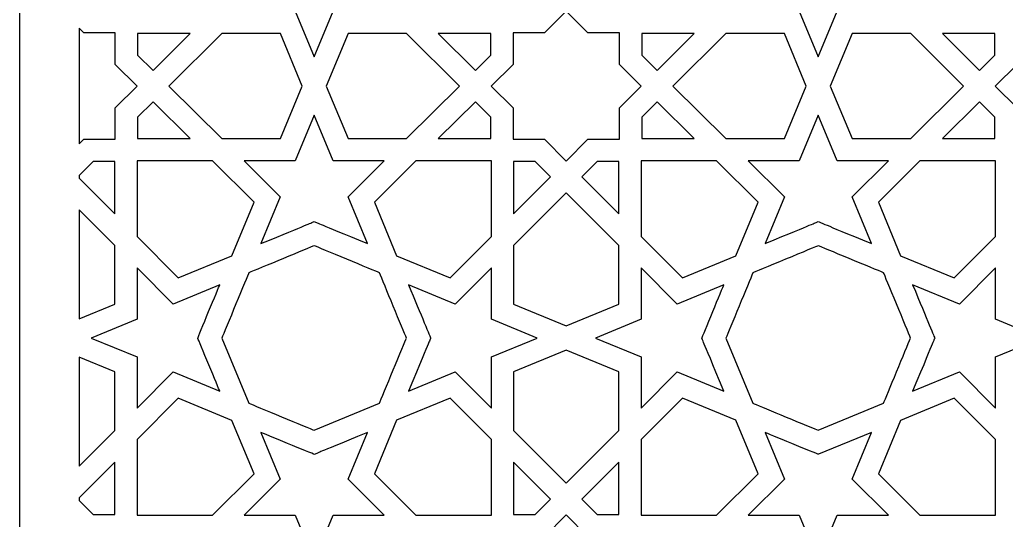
# Model space of a CAD drawing. Header units: millimetres. Extents: x -71 to 71, y -100 to 100.
# Drawn here: x -71.44 to -32.43, y 60.65 to 80.45 of the extents above; entities that cross this region are included whole.
import ezdxf

# ---------------------------------------------------------------- set-up
doc = ezdxf.new("R2010")
doc.units = ezdxf.units.MM
doc.header["$MEASUREMENT"] = 0
doc.layers.add('layer 1', color=7, linetype='Continuous')

msp = doc.modelspace()

# ---------------------------------------------------------------- linework, layer by layer
at = {"layer": 'layer 1', "color": 250}
for points, knots in [([(71.4703, 100.1536), (71.4703, 100.1536), (-71.4375, 100.1536), (-71.4375, 100.1536), (-71.4375, 100.1536), (-71.4375, 100.1536), (-71.4375, -99.8361), (-71.4375, -99.8361), (-71.4375, -99.8361), (-71.4375, -99.8361), (-47.8871, -99.8361), (-47.8871, -99.8361), (-47.8871, -99.8361), (-47.8871, -99.8361), (-47.8871, 29.4887), (-47.8871, 29.4887), (-47.8871, 29.4887), (-47.8871, 38.6786), (-43.8667, 47.1615), (-36.8563, 52.7622), (-36.8563, 52.7622), (-23.6283, 63.3317), (-10.5375, 62.4029), (0.0166, 75.0503), (0.0166, 75.0503), (10.5703, 62.4029), (23.6608, 63.3317), (36.8893, 52.7622), (36.8893, 52.7622), (43.8993, 47.1615), (47.9199, 38.6789), (47.9199, 29.4887), (47.9199, 29.4887), (47.9199, 29.4887), (47.9199, -99.8361), (47.9199, -99.8361), (47.9199, -99.8361), (47.9199, -99.8361), (71.4703, -99.8361), (71.4703, -99.8361), (71.4703, -99.8361), (71.4703, -99.8361), (71.4703, 100.1536), (71.4703, 100.1536)], [0, 0, 0, 0, 0.0833333, 0.0833333, 0.0833333, 0.0833333, 0.1666667, 0.1666667, 0.1666667, 0.1666667, 0.25, 0.25, 0.25, 0.25, 0.3333333, 0.3333333, 0.3333333, 0.3333333, 0.4166667, 0.4166667, 0.4166667, 0.4166667, 0.5, 0.5, 0.5, 0.5, 0.5833333, 0.5833333, 0.5833333, 0.5833333, 0.6666667, 0.6666667, 0.6666667, 0.6666667, 0.75, 0.75, 0.75, 0.75, 0.8333333, 0.8333333, 0.8333333, 0.8333333, 1, 1, 1, 1]), ([(-59.7856, 83.1857), (-59.4149, 83.3406), (-60.0083, 83.0933), (-57.6898, 84.0543), (-57.6898, 84.0543), (-57.6898, 84.0543), (-58.4561, 82.2071), (-58.4561, 82.2071), (-58.4561, 82.2071), (-58.4561, 82.2071), (-57.0247, 80.7826), (-57.0247, 80.7826), (-57.0247, 80.7826), (-57.0247, 80.7826), (-59.0456, 80.7826), (-59.0456, 80.7826), (-59.0456, 80.7826), (-59.0456, 80.7826), (-59.795, 78.9739), (-59.795, 78.9739), (-59.795, 78.9739), (-59.795, 78.9739), (-60.5434, 80.7826), (-60.5434, 80.7826), (-60.5434, 80.7826), (-60.5434, 80.7826), (-62.5654, 80.7826), (-62.5654, 80.7826), (-62.5654, 80.7826), (-62.5654, 80.7826), (-61.1341, 82.2071), (-61.1341, 82.2071), (-61.1341, 82.2071), (-61.1341, 82.2071), (-61.9004, 84.0546), (-61.9004, 84.0546), (-61.9004, 84.0546), (-61.8295, 84.0253), (-59.8599, 83.2041), (-59.7856, 83.1857)], [0, 0, 0, 0, 0.0909091, 0.0909091, 0.0909091, 0.0909091, 0.1818182, 0.1818182, 0.1818182, 0.1818182, 0.2727273, 0.2727273, 0.2727273, 0.2727273, 0.3636364, 0.3636364, 0.3636364, 0.3636364, 0.4545455, 0.4545455, 0.4545455, 0.4545455, 0.5454545, 0.5454545, 0.5454545, 0.5454545, 0.6363636, 0.6363636, 0.6363636, 0.6363636, 0.7272727, 0.7272727, 0.7272727, 0.7272727, 0.8181818, 0.8181818, 0.8181818, 0.8181818, 1, 1, 1, 1]), ([(-39.8501, 83.1878), (-39.7491, 83.2305), (-37.8653, 84.0105), (-37.7592, 84.0546), (-37.7592, 84.0546), (-37.7592, 84.0546), (-38.5253, 82.2071), (-38.5253, 82.2071), (-38.5253, 82.2071), (-38.5253, 82.2071), (-37.0942, 80.7826), (-37.0942, 80.7826), (-37.0942, 80.7826), (-37.0942, 80.7826), (-39.1162, 80.7826), (-39.1162, 80.7826), (-39.1162, 80.7826), (-39.1162, 80.7826), (-39.8643, 78.9739), (-39.8643, 78.9739), (-39.8643, 78.9739), (-39.8643, 78.9739), (-40.6138, 80.7826), (-40.6138, 80.7826), (-40.6138, 80.7826), (-40.6138, 80.7826), (-42.6347, 80.7826), (-42.6347, 80.7826), (-42.6347, 80.7826), (-42.6347, 80.7826), (-41.2035, 82.2071), (-41.2035, 82.2071), (-41.2035, 82.2071), (-41.2035, 82.2071), (-41.9695, 84.0543), (-41.9695, 84.0543), (-41.9695, 84.0543), (-41.8899, 84.0214), (-39.935, 83.203), (-39.8501, 83.1878)], [0, 0, 0, 0, 0.0909091, 0.0909091, 0.0909091, 0.0909091, 0.1818182, 0.1818182, 0.1818182, 0.1818182, 0.2727273, 0.2727273, 0.2727273, 0.2727273, 0.3636364, 0.3636364, 0.3636364, 0.3636364, 0.4545455, 0.4545455, 0.4545455, 0.4545455, 0.5454545, 0.5454545, 0.5454545, 0.5454545, 0.6363636, 0.6363636, 0.6363636, 0.6363636, 0.7272727, 0.7272727, 0.7272727, 0.7272727, 0.8181818, 0.8181818, 0.8181818, 0.8181818, 1, 1, 1, 1]), ([(-49.8297, 80.7914), (-49.8297, 80.7914), (-48.9711, 79.9232), (-48.9711, 79.9232), (-48.9711, 79.9232), (-48.9711, 79.9232), (-47.7284, 79.9232), (-47.7284, 79.9232), (-47.7284, 79.9232), (-47.7284, 79.9232), (-47.7284, 78.6807), (-47.7284, 78.6807), (-47.7284, 78.6807), (-47.7284, 78.6807), (-46.8605, 77.8221), (-46.8605, 77.8221), (-46.8605, 77.8221), (-46.8605, 77.8221), (-47.7284, 76.9634), (-47.7284, 76.9634), (-47.7284, 76.9634), (-47.7284, 76.9634), (-47.7284, 75.7206), (-47.7284, 75.7206), (-47.7284, 75.7206), (-47.7284, 75.7206), (-48.9711, 75.7206), (-48.9711, 75.7206), (-48.9711, 75.7206), (-48.9711, 75.7206), (-49.8297, 74.8528), (-49.8297, 74.8528), (-49.8297, 74.8528), (-49.8297, 74.8528), (-50.6885, 75.7206), (-50.6885, 75.7206), (-50.6885, 75.7206), (-50.6885, 75.7206), (-51.931, 75.7206), (-51.931, 75.7206), (-51.931, 75.7206), (-51.931, 75.7206), (-51.931, 76.9634), (-51.931, 76.9634), (-51.931, 76.9634), (-51.931, 76.9634), (-52.7991, 77.8221), (-52.7991, 77.8221), (-52.7991, 77.8221), (-52.7991, 77.8221), (-51.931, 78.6807), (-51.931, 78.6807), (-51.931, 78.6807), (-51.931, 78.6807), (-51.931, 79.9232), (-51.931, 79.9232), (-51.931, 79.9232), (-51.931, 79.9232), (-50.6885, 79.9232), (-50.6885, 79.9232), (-50.6885, 79.9232), (-50.6885, 79.9232), (-49.8297, 80.7914), (-49.8297, 80.7914)], [0, 0, 0, 0, 0.0588235, 0.0588235, 0.0588235, 0.0588235, 0.1176471, 0.1176471, 0.1176471, 0.1176471, 0.1764706, 0.1764706, 0.1764706, 0.1764706, 0.2352941, 0.2352941, 0.2352941, 0.2352941, 0.2941176, 0.2941176, 0.2941176, 0.2941176, 0.3529412, 0.3529412, 0.3529412, 0.3529412, 0.4117647, 0.4117647, 0.4117647, 0.4117647, 0.4705882, 0.4705882, 0.4705882, 0.4705882, 0.5294118, 0.5294118, 0.5294118, 0.5294118, 0.5882353, 0.5882353, 0.5882353, 0.5882353, 0.6470588, 0.6470588, 0.6470588, 0.6470588, 0.7058824, 0.7058824, 0.7058824, 0.7058824, 0.7647059, 0.7647059, 0.7647059, 0.7647059, 0.8235294, 0.8235294, 0.8235294, 0.8235294, 0.8823529, 0.8823529, 0.8823529, 0.8823529, 1, 1, 1, 1]), ([(-29.8993, 74.8535), (-29.9159, 74.8693), (-30.7428, 75.7044), (-30.759, 75.7206), (-30.759, 75.7206), (-30.759, 75.7206), (-32.0015, 75.7206), (-32.0015, 75.7206), (-32.0015, 75.7206), (-32.0015, 75.7206), (-32.0015, 76.9634), (-32.0015, 76.9634), (-32.0015, 76.9634), (-32.0015, 76.9634), (-32.8694, 77.8221), (-32.8694, 77.8221), (-32.8694, 77.8221), (-32.8694, 77.8221), (-32.0015, 78.6807), (-32.0015, 78.6807), (-32.0015, 78.6807), (-32.0015, 78.6807), (-32.0015, 79.9232), (-32.0015, 79.9232), (-32.0015, 79.9232), (-32.0015, 79.9232), (-30.759, 79.9232), (-30.759, 79.9232), (-30.759, 79.9232), (-30.759, 79.9232), (-29.8997, 80.7907), (-29.8997, 80.7907), (-29.8997, 80.7907), (-29.8997, 80.7907), (-29.0414, 79.9232), (-29.0414, 79.9232), (-29.0414, 79.9232), (-29.0414, 79.9232), (-27.7978, 79.9232), (-27.7978, 79.9232), (-27.7978, 79.9232), (-27.7978, 79.9232), (-27.7978, 78.6807), (-27.7978, 78.6807), (-27.7978, 78.6807), (-27.7978, 78.6807), (-26.9296, 77.8221), (-26.9296, 77.8221), (-26.9296, 77.8221), (-26.9296, 77.8221), (-27.7978, 76.9634), (-27.7978, 76.9634), (-27.7978, 76.9634), (-27.7978, 76.9634), (-27.7978, 75.7206), (-27.7978, 75.7206), (-27.7978, 75.7206), (-27.7978, 75.7206), (-29.0414, 75.7206), (-29.0414, 75.7206), (-29.0414, 75.7206), (-29.0414, 75.7206), (-29.8993, 74.8535), (-29.8993, 74.8535)], [0, 0, 0, 0, 0.0588235, 0.0588235, 0.0588235, 0.0588235, 0.1176471, 0.1176471, 0.1176471, 0.1176471, 0.1764706, 0.1764706, 0.1764706, 0.1764706, 0.2352941, 0.2352941, 0.2352941, 0.2352941, 0.2941176, 0.2941176, 0.2941176, 0.2941176, 0.3529412, 0.3529412, 0.3529412, 0.3529412, 0.4117647, 0.4117647, 0.4117647, 0.4117647, 0.4705882, 0.4705882, 0.4705882, 0.4705882, 0.5294118, 0.5294118, 0.5294118, 0.5294118, 0.5882353, 0.5882353, 0.5882353, 0.5882353, 0.6470588, 0.6470588, 0.6470588, 0.6470588, 0.7058824, 0.7058824, 0.7058824, 0.7058824, 0.7647059, 0.7647059, 0.7647059, 0.7647059, 0.8235294, 0.8235294, 0.8235294, 0.8235294, 0.8823529, 0.8823529, 0.8823529, 0.8823529, 1, 1, 1, 1]), ([(-66.7899, 77.8221), (-66.7899, 77.8221), (-67.6581, 76.9634), (-67.6581, 76.9634), (-67.6581, 76.9634), (-67.6581, 76.9634), (-67.6581, 75.7206), (-67.6581, 75.7206), (-67.6581, 75.7206), (-67.6581, 75.7206), (-68.9005, 75.7206), (-68.9005, 75.7206), (-68.9005, 75.7206), (-68.9005, 75.7206), (-69.0857, 75.5333), (-69.0857, 75.5333), (-69.0857, 75.5333), (-69.0857, 75.5333), (-69.0857, 80.1106), (-69.0857, 80.1106), (-69.0857, 80.1106), (-69.0857, 80.1106), (-68.9005, 79.9232), (-68.9005, 79.9232), (-68.9005, 79.9232), (-68.9005, 79.9232), (-67.6581, 79.9232), (-67.6581, 79.9232), (-67.6581, 79.9232), (-67.6581, 79.9232), (-67.6581, 78.6807), (-67.6581, 78.6807), (-67.6581, 78.6807), (-67.6581, 78.6807), (-66.7899, 77.8221), (-66.7899, 77.8221)], [0, 0, 0, 0, 0.1, 0.1, 0.1, 0.1, 0.2, 0.2, 0.2, 0.2, 0.3, 0.3, 0.3, 0.3, 0.4, 0.4, 0.4, 0.4, 0.5, 0.5, 0.5, 0.5, 0.6, 0.6, 0.6, 0.6, 0.7, 0.7, 0.7, 0.7, 0.8, 0.8, 0.8, 0.8, 1, 1, 1, 1]), ([(-64.7007, 79.9017), (-64.7007, 79.9017), (-66.1659, 78.4426), (-66.1659, 78.4426), (-66.1659, 78.4426), (-66.1659, 78.4426), (-66.777, 79.0487), (-66.777, 79.0487), (-66.777, 79.0487), (-66.777, 79.0487), (-66.777, 79.9017), (-66.777, 79.9017), (-66.777, 79.9017), (-66.777, 79.9017), (-64.7007, 79.9017), (-64.7007, 79.9017)], [0, 0, 0, 0, 0.2, 0.2, 0.2, 0.2, 0.4, 0.4, 0.4, 0.4, 0.6, 0.6, 0.6, 0.6, 1, 1, 1, 1]), ([(-61.1334, 79.9017), (-61.1334, 79.9017), (-60.2719, 77.8221), (-60.2719, 77.8221), (-60.2719, 77.8221), (-60.2719, 77.8221), (-61.1334, 75.7425), (-61.1334, 75.7425), (-61.1334, 75.7425), (-61.1334, 75.7425), (-63.4509, 75.7425), (-63.4509, 75.7425), (-63.4509, 75.7425), (-63.4509, 75.7425), (-65.5409, 77.8221), (-65.5409, 77.8221), (-65.5409, 77.8221), (-65.5409, 77.8221), (-63.4509, 79.9017), (-63.4509, 79.9017), (-63.4509, 79.9017), (-63.4509, 79.9017), (-61.1334, 79.9017), (-61.1334, 79.9017)], [0, 0, 0, 0, 0.1428571, 0.1428571, 0.1428571, 0.1428571, 0.2857143, 0.2857143, 0.2857143, 0.2857143, 0.4285714, 0.4285714, 0.4285714, 0.4285714, 0.5714286, 0.5714286, 0.5714286, 0.5714286, 0.7142857, 0.7142857, 0.7142857, 0.7142857, 1, 1, 1, 1]), ([(-56.1394, 75.7425), (-56.1394, 75.7425), (-58.4568, 75.7425), (-58.4568, 75.7425), (-58.4568, 75.7425), (-58.4568, 75.7425), (-59.3171, 77.8221), (-59.3171, 77.8221), (-59.3171, 77.8221), (-59.3171, 77.8221), (-58.4568, 79.9017), (-58.4568, 79.9017), (-58.4568, 79.9017), (-58.4568, 79.9017), (-56.1394, 79.9017), (-56.1394, 79.9017), (-56.1394, 79.9017), (-56.1394, 79.9017), (-54.0494, 77.8221), (-54.0494, 77.8221), (-54.0494, 77.8221), (-54.0494, 77.8221), (-56.1394, 75.7425), (-56.1394, 75.7425)], [0, 0, 0, 0, 0.1428571, 0.1428571, 0.1428571, 0.1428571, 0.2857143, 0.2857143, 0.2857143, 0.2857143, 0.4285714, 0.4285714, 0.4285714, 0.4285714, 0.5714286, 0.5714286, 0.5714286, 0.5714286, 0.7142857, 0.7142857, 0.7142857, 0.7142857, 1, 1, 1, 1]), ([(-52.8132, 79.9017), (-52.8132, 79.9017), (-52.8132, 79.0483), (-52.8132, 79.0483), (-52.8132, 79.0483), (-52.8132, 79.0483), (-53.4232, 78.4426), (-53.4232, 78.4426), (-53.4232, 78.4426), (-53.4232, 78.4426), (-54.8893, 79.9017), (-54.8893, 79.9017), (-54.8893, 79.9017), (-54.8893, 79.9017), (-52.8132, 79.9017), (-52.8132, 79.9017)], [0, 0, 0, 0, 0.2, 0.2, 0.2, 0.2, 0.4, 0.4, 0.4, 0.4, 0.6, 0.6, 0.6, 0.6, 1, 1, 1, 1]), ([(-46.8464, 79.9017), (-46.8464, 79.9017), (-44.7703, 79.9017), (-44.7703, 79.9017), (-44.7703, 79.9017), (-44.7703, 79.9017), (-46.2364, 78.4426), (-46.2364, 78.4426), (-46.2364, 78.4426), (-46.2364, 78.4426), (-46.8464, 79.0483), (-46.8464, 79.0483), (-46.8464, 79.0483), (-46.8464, 79.0483), (-46.8464, 79.9017), (-46.8464, 79.9017)], [0, 0, 0, 0, 0.2, 0.2, 0.2, 0.2, 0.4, 0.4, 0.4, 0.4, 0.6, 0.6, 0.6, 0.6, 1, 1, 1, 1]), ([(-41.2025, 79.9017), (-41.2025, 79.9017), (-40.3422, 77.8221), (-40.3422, 77.8221), (-40.3422, 77.8221), (-40.3422, 77.8221), (-41.2025, 75.7425), (-41.2025, 75.7425), (-41.2025, 75.7425), (-41.2025, 75.7425), (-43.5201, 75.7425), (-43.5201, 75.7425), (-43.5201, 75.7425), (-43.5201, 75.7425), (-45.61, 77.8221), (-45.61, 77.8221), (-45.61, 77.8221), (-45.61, 77.8221), (-43.5201, 79.9017), (-43.5201, 79.9017), (-43.5201, 79.9017), (-43.5201, 79.9017), (-41.2025, 79.9017), (-41.2025, 79.9017)], [0, 0, 0, 0, 0.1428571, 0.1428571, 0.1428571, 0.1428571, 0.2857143, 0.2857143, 0.2857143, 0.2857143, 0.4285714, 0.4285714, 0.4285714, 0.4285714, 0.5714286, 0.5714286, 0.5714286, 0.5714286, 0.7142857, 0.7142857, 0.7142857, 0.7142857, 1, 1, 1, 1]), ([(-38.5261, 75.7425), (-38.5261, 75.7425), (-39.3876, 77.8221), (-39.3876, 77.8221), (-39.3876, 77.8221), (-39.3876, 77.8221), (-38.5261, 79.9017), (-38.5261, 79.9017), (-38.5261, 79.9017), (-38.5261, 79.9017), (-36.2087, 79.9017), (-36.2087, 79.9017), (-36.2087, 79.9017), (-36.2087, 79.9017), (-34.1189, 77.8221), (-34.1189, 77.8221), (-34.1189, 77.8221), (-34.1189, 77.8221), (-36.2087, 75.7425), (-36.2087, 75.7425), (-36.2087, 75.7425), (-36.2087, 75.7425), (-38.5261, 75.7425), (-38.5261, 75.7425)], [0, 0, 0, 0, 0.1428571, 0.1428571, 0.1428571, 0.1428571, 0.2857143, 0.2857143, 0.2857143, 0.2857143, 0.4285714, 0.4285714, 0.4285714, 0.4285714, 0.5714286, 0.5714286, 0.5714286, 0.5714286, 0.7142857, 0.7142857, 0.7142857, 0.7142857, 1, 1, 1, 1]), ([(-32.8824, 79.9017), (-32.8824, 79.9017), (-32.8824, 79.0487), (-32.8824, 79.0487), (-32.8824, 79.0487), (-32.8824, 79.0487), (-33.4934, 78.4426), (-33.4934, 78.4426), (-33.4934, 78.4426), (-33.4934, 78.4426), (-34.9585, 79.9017), (-34.9585, 79.9017), (-34.9585, 79.9017), (-34.9585, 79.9017), (-32.8824, 79.9017), (-32.8824, 79.9017)], [0, 0, 0, 0, 0.2, 0.2, 0.2, 0.2, 0.4, 0.4, 0.4, 0.4, 0.6, 0.6, 0.6, 0.6, 1, 1, 1, 1]), ([(-66.777, 75.7425), (-66.777, 75.7425), (-66.777, 76.5955), (-66.777, 76.5955), (-66.777, 76.5955), (-66.777, 76.5955), (-66.1659, 77.2015), (-66.1659, 77.2015), (-66.1659, 77.2015), (-66.1659, 77.2015), (-64.7007, 75.7425), (-64.7007, 75.7425), (-64.7007, 75.7425), (-64.7007, 75.7425), (-66.777, 75.7425), (-66.777, 75.7425)], [0, 0, 0, 0, 0.2, 0.2, 0.2, 0.2, 0.4, 0.4, 0.4, 0.4, 0.6, 0.6, 0.6, 0.6, 1, 1, 1, 1]), ([(-52.8132, 75.7425), (-52.8132, 75.7425), (-54.8893, 75.7425), (-54.8893, 75.7425), (-54.8893, 75.7425), (-54.8893, 75.7425), (-53.4232, 77.2012), (-53.4232, 77.2012), (-53.4232, 77.2012), (-53.4232, 77.2012), (-52.8132, 76.5955), (-52.8132, 76.5955), (-52.8132, 76.5955), (-52.8132, 76.5955), (-52.8132, 75.7425), (-52.8132, 75.7425)], [0, 0, 0, 0, 0.2, 0.2, 0.2, 0.2, 0.4, 0.4, 0.4, 0.4, 0.6, 0.6, 0.6, 0.6, 1, 1, 1, 1]), ([(-46.8464, 75.7425), (-46.8464, 75.7425), (-46.8464, 76.5955), (-46.8464, 76.5955), (-46.8464, 76.5955), (-46.8464, 76.5955), (-46.2364, 77.2012), (-46.2364, 77.2012), (-46.2364, 77.2012), (-46.2364, 77.2012), (-44.7703, 75.7425), (-44.7703, 75.7425), (-44.7703, 75.7425), (-44.7703, 75.7425), (-46.8464, 75.7425), (-46.8464, 75.7425)], [0, 0, 0, 0, 0.2, 0.2, 0.2, 0.2, 0.4, 0.4, 0.4, 0.4, 0.6, 0.6, 0.6, 0.6, 1, 1, 1, 1]), ([(-34.9585, 75.7425), (-34.9585, 75.7425), (-33.4934, 77.2012), (-33.4934, 77.2012), (-33.4934, 77.2012), (-33.4934, 77.2012), (-32.8824, 76.5955), (-32.8824, 76.5955), (-32.8824, 76.5955), (-32.8824, 76.5955), (-32.8824, 75.7425), (-32.8824, 75.7425), (-32.8824, 75.7425), (-32.8824, 75.7425), (-34.9585, 75.7425), (-34.9585, 75.7425)], [0, 0, 0, 0, 0.2, 0.2, 0.2, 0.2, 0.4, 0.4, 0.4, 0.4, 0.6, 0.6, 0.6, 0.6, 1, 1, 1, 1]), ([(-60.5434, 74.8616), (-60.5434, 74.8616), (-59.795, 76.6703), (-59.795, 76.6703), (-59.795, 76.6703), (-59.795, 76.6703), (-59.0456, 74.8616), (-59.0456, 74.8616), (-59.0456, 74.8616), (-59.0456, 74.8616), (-57.0247, 74.8616), (-57.0247, 74.8616), (-57.0247, 74.8616), (-57.0247, 74.8616), (-58.4561, 73.4371), (-58.4561, 73.4371), (-58.4561, 73.4371), (-58.4561, 73.4371), (-57.6898, 71.5896), (-57.6898, 71.5896), (-57.6898, 71.5896), (-59.733, 72.4366), (-59.6168, 72.3882), (-59.795, 72.4634), (-59.795, 72.4634), (-59.9733, 72.3879), (-60.0002, 72.377), (-61.9004, 71.5896), (-61.9004, 71.5896), (-61.9004, 71.5896), (-61.1341, 73.4371), (-61.1341, 73.4371), (-61.1341, 73.4371), (-61.1341, 73.4371), (-62.5654, 74.8616), (-62.5654, 74.8616), (-62.5654, 74.8616), (-62.5654, 74.8616), (-60.5434, 74.8616), (-60.5434, 74.8616)], [0, 0, 0, 0, 0.0909091, 0.0909091, 0.0909091, 0.0909091, 0.1818182, 0.1818182, 0.1818182, 0.1818182, 0.2727273, 0.2727273, 0.2727273, 0.2727273, 0.3636364, 0.3636364, 0.3636364, 0.3636364, 0.4545455, 0.4545455, 0.4545455, 0.4545455, 0.5454545, 0.5454545, 0.5454545, 0.5454545, 0.6363636, 0.6363636, 0.6363636, 0.6363636, 0.7272727, 0.7272727, 0.7272727, 0.7272727, 0.8181818, 0.8181818, 0.8181818, 0.8181818, 1, 1, 1, 1]), ([(-41.9695, 71.5896), (-41.9695, 71.5896), (-41.2035, 73.4371), (-41.2035, 73.4371), (-41.2035, 73.4371), (-41.2035, 73.4371), (-42.6347, 74.8616), (-42.6347, 74.8616), (-42.6347, 74.8616), (-42.6347, 74.8616), (-40.6138, 74.8616), (-40.6138, 74.8616), (-40.6138, 74.8616), (-40.6138, 74.8616), (-39.8643, 76.6703), (-39.8643, 76.6703), (-39.8643, 76.6703), (-39.8643, 76.6703), (-39.1162, 74.8616), (-39.1162, 74.8616), (-39.1162, 74.8616), (-39.1162, 74.8616), (-37.0942, 74.8616), (-37.0942, 74.8616), (-37.0942, 74.8616), (-37.0942, 74.8616), (-38.5253, 73.4371), (-38.5253, 73.4371), (-38.5253, 73.4371), (-38.5253, 73.4371), (-37.7592, 71.5896), (-37.7592, 71.5896), (-37.7592, 71.5896), (-39.8181, 72.4426), (-39.6861, 72.3882), (-39.8643, 72.4634), (-39.8643, 72.4634), (-40.0426, 72.3882), (-39.9293, 72.4355), (-41.9695, 71.5896)], [0, 0, 0, 0, 0.0909091, 0.0909091, 0.0909091, 0.0909091, 0.1818182, 0.1818182, 0.1818182, 0.1818182, 0.2727273, 0.2727273, 0.2727273, 0.2727273, 0.3636364, 0.3636364, 0.3636364, 0.3636364, 0.4545455, 0.4545455, 0.4545455, 0.4545455, 0.5454545, 0.5454545, 0.5454545, 0.5454545, 0.6363636, 0.6363636, 0.6363636, 0.6363636, 0.7272727, 0.7272727, 0.7272727, 0.7272727, 0.8181818, 0.8181818, 0.8181818, 0.8181818, 1, 1, 1, 1]), ([(-67.6797, 74.8397), (-67.6797, 74.8397), (-67.6797, 72.7622), (-67.6797, 72.7622), (-67.6797, 72.7622), (-67.6797, 72.7622), (-69.0857, 74.1747), (-69.0857, 74.1747), (-69.0857, 74.1747), (-69.0857, 74.1747), (-69.0857, 74.2813), (-69.0857, 74.2813), (-69.0857, 74.2813), (-69.0857, 74.2813), (-68.5338, 74.8397), (-68.5338, 74.8397), (-68.5338, 74.8397), (-68.5338, 74.8397), (-67.6797, 74.8397), (-67.6797, 74.8397)], [0, 0, 0, 0, 0.1666667, 0.1666667, 0.1666667, 0.1666667, 0.3333333, 0.3333333, 0.3333333, 0.3333333, 0.5, 0.5, 0.5, 0.5, 0.6666667, 0.6666667, 0.6666667, 0.6666667, 1, 1, 1, 1]), ([(-63.0524, 71.1137), (-63.0524, 71.1137), (-65.1666, 70.2367), (-65.1666, 70.2367), (-65.1666, 70.2367), (-65.1666, 70.2367), (-66.7988, 71.8771), (-66.7988, 71.8771), (-66.7988, 71.8771), (-66.7988, 71.8771), (-66.7988, 74.8616), (-66.7988, 74.8616), (-66.7988, 74.8616), (-66.7988, 74.8616), (-63.8142, 74.8616), (-63.8142, 74.8616), (-63.8142, 74.8616), (-63.8142, 74.8616), (-62.174, 73.2293), (-62.174, 73.2293), (-62.174, 73.2293), (-62.174, 73.2293), (-63.0524, 71.1137), (-63.0524, 71.1137)], [0, 0, 0, 0, 0.1428571, 0.1428571, 0.1428571, 0.1428571, 0.2857143, 0.2857143, 0.2857143, 0.2857143, 0.4285714, 0.4285714, 0.4285714, 0.4285714, 0.5714286, 0.5714286, 0.5714286, 0.5714286, 0.7142857, 0.7142857, 0.7142857, 0.7142857, 1, 1, 1, 1]), ([(-52.7902, 71.8771), (-52.7902, 71.8771), (-54.4236, 70.2367), (-54.4236, 70.2367), (-54.4236, 70.2367), (-54.4236, 70.2367), (-56.5391, 71.1137), (-56.5391, 71.1137), (-56.5391, 71.1137), (-56.5391, 71.1137), (-57.415, 73.2293), (-57.415, 73.2293), (-57.415, 73.2293), (-57.415, 73.2293), (-55.7749, 74.8616), (-55.7749, 74.8616), (-55.7749, 74.8616), (-55.7749, 74.8616), (-52.7902, 74.8616), (-52.7902, 74.8616), (-52.7902, 74.8616), (-52.7902, 74.8616), (-52.7902, 71.8771), (-52.7902, 71.8771)], [0, 0, 0, 0, 0.1428571, 0.1428571, 0.1428571, 0.1428571, 0.2857143, 0.2857143, 0.2857143, 0.2857143, 0.4285714, 0.4285714, 0.4285714, 0.4285714, 0.5714286, 0.5714286, 0.5714286, 0.5714286, 0.7142857, 0.7142857, 0.7142857, 0.7142857, 1, 1, 1, 1]), ([(-51.9092, 72.7625), (-51.9092, 72.7625), (-51.9092, 74.8397), (-51.9092, 74.8397), (-51.9092, 74.8397), (-51.9092, 74.8397), (-51.0563, 74.8397), (-51.0563, 74.8397), (-51.0563, 74.8397), (-51.0563, 74.8397), (-50.4504, 74.2287), (-50.4504, 74.2287), (-50.4504, 74.2287), (-50.4504, 74.2287), (-51.9092, 72.7625), (-51.9092, 72.7625)], [0, 0, 0, 0, 0.2, 0.2, 0.2, 0.2, 0.4, 0.4, 0.4, 0.4, 0.6, 0.6, 0.6, 0.6, 1, 1, 1, 1]), ([(-47.7501, 74.8397), (-47.7501, 74.8397), (-47.7501, 72.7625), (-47.7501, 72.7625), (-47.7501, 72.7625), (-47.7501, 72.7625), (-49.2089, 74.2287), (-49.2089, 74.2287), (-49.2089, 74.2287), (-49.2089, 74.2287), (-48.6033, 74.8397), (-48.6033, 74.8397), (-48.6033, 74.8397), (-48.6033, 74.8397), (-47.7501, 74.8397), (-47.7501, 74.8397)], [0, 0, 0, 0, 0.2, 0.2, 0.2, 0.2, 0.4, 0.4, 0.4, 0.4, 0.6, 0.6, 0.6, 0.6, 1, 1, 1, 1]), ([(-43.1216, 71.1137), (-43.1216, 71.1137), (-45.2359, 70.2367), (-45.2359, 70.2367), (-45.2359, 70.2367), (-45.2359, 70.2367), (-46.8691, 71.8771), (-46.8691, 71.8771), (-46.8691, 71.8771), (-46.8691, 71.8771), (-46.8691, 74.8616), (-46.8691, 74.8616), (-46.8691, 74.8616), (-46.8691, 74.8616), (-43.8846, 74.8616), (-43.8846, 74.8616), (-43.8846, 74.8616), (-43.8846, 74.8616), (-42.2443, 73.2293), (-42.2443, 73.2293), (-42.2443, 73.2293), (-42.2443, 73.2293), (-43.1216, 71.1137), (-43.1216, 71.1137)], [0, 0, 0, 0, 0.1428571, 0.1428571, 0.1428571, 0.1428571, 0.2857143, 0.2857143, 0.2857143, 0.2857143, 0.4285714, 0.4285714, 0.4285714, 0.4285714, 0.5714286, 0.5714286, 0.5714286, 0.5714286, 0.7142857, 0.7142857, 0.7142857, 0.7142857, 1, 1, 1, 1]), ([(-36.6084, 71.1137), (-36.6084, 71.1137), (-37.4855, 73.2293), (-37.4855, 73.2293), (-37.4855, 73.2293), (-37.4855, 73.2293), (-35.8454, 74.8616), (-35.8454, 74.8616), (-35.8454, 74.8616), (-35.8454, 74.8616), (-32.8609, 74.8616), (-32.8609, 74.8616), (-32.8609, 74.8616), (-32.8609, 74.8616), (-32.8609, 71.8771), (-32.8609, 71.8771), (-32.8609, 71.8771), (-32.8609, 71.8771), (-34.4928, 70.2367), (-34.4928, 70.2367), (-34.4928, 70.2367), (-34.4928, 70.2367), (-36.6084, 71.1137), (-36.6084, 71.1137)], [0, 0, 0, 0, 0.1428571, 0.1428571, 0.1428571, 0.1428571, 0.2857143, 0.2857143, 0.2857143, 0.2857143, 0.4285714, 0.4285714, 0.4285714, 0.4285714, 0.5714286, 0.5714286, 0.5714286, 0.5714286, 0.7142857, 0.7142857, 0.7142857, 0.7142857, 1, 1, 1, 1]), ([(-47.7501, 71.5123), (-47.7501, 71.5123), (-47.7501, 69.1949), (-47.7501, 69.1949), (-47.7501, 69.1949), (-47.7501, 69.1949), (-49.8297, 68.3348), (-49.8297, 68.3348), (-49.8297, 68.3348), (-49.8297, 68.3348), (-51.9092, 69.1949), (-51.9092, 69.1949), (-51.9092, 69.1949), (-51.9092, 69.1949), (-51.9092, 71.5123), (-51.9092, 71.5123), (-51.9092, 71.5123), (-51.9092, 71.5123), (-49.8297, 73.6022), (-49.8297, 73.6022), (-49.8297, 73.6022), (-49.8297, 73.6022), (-47.7501, 71.5123), (-47.7501, 71.5123)], [0, 0, 0, 0, 0.1428571, 0.1428571, 0.1428571, 0.1428571, 0.2857143, 0.2857143, 0.2857143, 0.2857143, 0.4285714, 0.4285714, 0.4285714, 0.4285714, 0.5714286, 0.5714286, 0.5714286, 0.5714286, 0.7142857, 0.7142857, 0.7142857, 0.7142857, 1, 1, 1, 1]), ([(-69.0857, 68.6132), (-69.0857, 68.6132), (-69.0857, 72.9259), (-69.0857, 72.9259), (-69.0857, 72.9259), (-69.0857, 72.9259), (-67.6797, 71.5127), (-67.6797, 71.5127), (-67.6797, 71.5127), (-67.6797, 71.5127), (-67.6797, 69.1949), (-67.6797, 69.1949), (-67.6797, 69.1949), (-67.6797, 69.1949), (-69.0857, 68.6132), (-69.0857, 68.6132)], [0, 0, 0, 0, 0.2, 0.2, 0.2, 0.2, 0.4, 0.4, 0.4, 0.4, 0.6, 0.6, 0.6, 0.6, 1, 1, 1, 1]), ([(-62.378, 70.437), (-62.0317, 70.581), (-59.9455, 71.4446), (-59.7968, 71.5088), (-59.7968, 71.5088), (-59.62, 71.4354), (-57.3874, 70.5101), (-57.2083, 70.436), (-57.2083, 70.436), (-57.0557, 70.0455), (-56.2693, 68.1553), (-56.1436, 67.8565), (-56.1436, 67.8565), (-56.2173, 67.6783), (-57.1082, 65.5302), (-57.2149, 65.2759), (-57.2149, 65.2759), (-57.2149, 65.2759), (-59.795, 64.2063), (-59.795, 64.2063), (-59.795, 64.2063), (-59.9932, 64.2888), (-62.169, 65.1909), (-62.3755, 65.2766), (-62.3755, 65.2766), (-62.3755, 65.2766), (-63.4456, 67.8568), (-63.4456, 67.8568), (-63.4456, 67.8568), (-63.3327, 68.1309), (-62.4257, 70.316), (-62.378, 70.437)], [0, 0, 0, 0, 0.1111111, 0.1111111, 0.1111111, 0.1111111, 0.2222222, 0.2222222, 0.2222222, 0.2222222, 0.3333333, 0.3333333, 0.3333333, 0.3333333, 0.4444444, 0.4444444, 0.4444444, 0.4444444, 0.5555556, 0.5555556, 0.5555556, 0.5555556, 0.6666667, 0.6666667, 0.6666667, 0.6666667, 0.7777778, 0.7777778, 0.7777778, 0.7777778, 1, 1, 1, 1]), ([(-42.446, 65.2766), (-42.446, 65.2766), (-43.5157, 67.8565), (-43.5157, 67.8565), (-43.5157, 67.8565), (-43.39, 68.1553), (-42.6037, 70.0455), (-42.4513, 70.436), (-42.4513, 70.436), (-42.4328, 70.4434), (-39.8779, 71.5024), (-39.8627, 71.5088), (-39.8627, 71.5088), (-39.7138, 71.4446), (-37.6277, 70.581), (-37.2814, 70.437), (-37.2814, 70.437), (-37.2284, 70.303), (-36.3396, 68.1616), (-36.214, 67.8568), (-36.214, 67.8568), (-36.3834, 67.4487), (-37.1673, 65.5567), (-37.2852, 65.2759), (-37.2852, 65.2759), (-37.2852, 65.2759), (-39.8643, 64.2063), (-39.8643, 64.2063), (-39.8643, 64.2063), (-40.515, 64.4761), (-42.2872, 65.211), (-42.446, 65.2766)], [0, 0, 0, 0, 0.1111111, 0.1111111, 0.1111111, 0.1111111, 0.2222222, 0.2222222, 0.2222222, 0.2222222, 0.3333333, 0.3333333, 0.3333333, 0.3333333, 0.4444444, 0.4444444, 0.4444444, 0.4444444, 0.5555556, 0.5555556, 0.5555556, 0.5555556, 0.6666667, 0.6666667, 0.6666667, 0.6666667, 0.7777778, 0.7777778, 0.7777778, 0.7777778, 1, 1, 1, 1]), ([(-68.6074, 67.8568), (-68.6074, 67.8568), (-66.7988, 68.6061), (-66.7988, 68.6061), (-66.7988, 68.6061), (-66.7988, 68.6061), (-66.7988, 70.6272), (-66.7988, 70.6272), (-66.7988, 70.6272), (-66.7988, 70.6272), (-65.3743, 69.1967), (-65.3743, 69.1967), (-65.3743, 69.1967), (-65.3743, 69.1967), (-63.5269, 69.9618), (-63.5269, 69.9618), (-63.5269, 69.9618), (-63.5605, 69.8807), (-64.3804, 67.9281), (-64.3941, 67.8409), (-64.3941, 67.8409), (-64.3548, 67.7485), (-63.5656, 65.8449), (-63.5269, 65.7514), (-63.5269, 65.7514), (-63.5269, 65.7514), (-65.3743, 66.5177), (-65.3743, 66.5177), (-65.3743, 66.5177), (-65.3743, 66.5177), (-66.7988, 65.0865), (-66.7988, 65.0865), (-66.7988, 65.0865), (-66.7988, 65.0865), (-66.7988, 67.1086), (-66.7988, 67.1086), (-66.7988, 67.1086), (-66.7988, 67.1086), (-68.6074, 67.8568), (-68.6074, 67.8568)], [0, 0, 0, 0, 0.0909091, 0.0909091, 0.0909091, 0.0909091, 0.1818182, 0.1818182, 0.1818182, 0.1818182, 0.2727273, 0.2727273, 0.2727273, 0.2727273, 0.3636364, 0.3636364, 0.3636364, 0.3636364, 0.4545455, 0.4545455, 0.4545455, 0.4545455, 0.5454545, 0.5454545, 0.5454545, 0.5454545, 0.6363636, 0.6363636, 0.6363636, 0.6363636, 0.7272727, 0.7272727, 0.7272727, 0.7272727, 0.8181818, 0.8181818, 0.8181818, 0.8181818, 1, 1, 1, 1]), ([(-55.1898, 67.8565), (-55.1898, 67.8565), (-55.5694, 68.773), (-56.0622, 69.9622), (-56.0622, 69.9622), (-56.0622, 69.9622), (-54.2148, 69.1967), (-54.2148, 69.1967), (-54.2148, 69.1967), (-54.2148, 69.1967), (-52.7902, 70.6272), (-52.7902, 70.6272), (-52.7902, 70.6272), (-52.7902, 70.6272), (-52.7902, 68.6061), (-52.7902, 68.6061), (-52.7902, 68.6061), (-52.7902, 68.6061), (-50.9816, 67.8568), (-50.9816, 67.8568), (-50.9816, 67.8568), (-50.9816, 67.8568), (-52.7902, 67.1086), (-52.7902, 67.1086), (-52.7902, 67.1086), (-52.7902, 67.1086), (-52.7902, 65.0865), (-52.7902, 65.0865), (-52.7902, 65.0865), (-52.7902, 65.0865), (-54.2148, 66.5177), (-54.2148, 66.5177), (-54.2148, 66.5177), (-54.2148, 66.5177), (-56.0623, 65.7514), (-56.0623, 65.7514), (-56.0623, 65.7514), (-55.092, 68.0932), (-55.2603, 67.6878), (-55.1898, 67.8565)], [0, 0, 0, 0, 0.0909091, 0.0909091, 0.0909091, 0.0909091, 0.1818182, 0.1818182, 0.1818182, 0.1818182, 0.2727273, 0.2727273, 0.2727273, 0.2727273, 0.3636364, 0.3636364, 0.3636364, 0.3636364, 0.4545455, 0.4545455, 0.4545455, 0.4545455, 0.5454545, 0.5454545, 0.5454545, 0.5454545, 0.6363636, 0.6363636, 0.6363636, 0.6363636, 0.7272727, 0.7272727, 0.7272727, 0.7272727, 0.8181818, 0.8181818, 0.8181818, 0.8181818, 1, 1, 1, 1]), ([(-48.678, 67.8568), (-48.678, 67.8568), (-46.8691, 68.6061), (-46.8691, 68.6061), (-46.8691, 68.6061), (-46.8691, 68.6061), (-46.8691, 70.6272), (-46.8691, 70.6272), (-46.8691, 70.6272), (-46.8691, 70.6272), (-45.4447, 69.1967), (-45.4447, 69.1967), (-45.4447, 69.1967), (-45.4447, 69.1967), (-43.5971, 69.9622), (-43.5971, 69.9622), (-43.5971, 69.9622), (-43.6305, 69.8818), (-44.4493, 67.9274), (-44.4635, 67.842), (-44.4635, 67.842), (-44.4029, 67.6974), (-44.5624, 68.0819), (-43.5971, 65.7514), (-43.5971, 65.7514), (-43.5971, 65.7514), (-45.4447, 66.5177), (-45.4447, 66.5177), (-45.4447, 66.5177), (-45.4447, 66.5177), (-46.8691, 65.0865), (-46.8691, 65.0865), (-46.8691, 65.0865), (-46.8691, 65.0865), (-46.8691, 67.1086), (-46.8691, 67.1086), (-46.8691, 67.1086), (-46.8691, 67.1086), (-48.678, 67.8568), (-48.678, 67.8568)], [0, 0, 0, 0, 0.0909091, 0.0909091, 0.0909091, 0.0909091, 0.1818182, 0.1818182, 0.1818182, 0.1818182, 0.2727273, 0.2727273, 0.2727273, 0.2727273, 0.3636364, 0.3636364, 0.3636364, 0.3636364, 0.4545455, 0.4545455, 0.4545455, 0.4545455, 0.5454545, 0.5454545, 0.5454545, 0.5454545, 0.6363636, 0.6363636, 0.6363636, 0.6363636, 0.7272727, 0.7272727, 0.7272727, 0.7272727, 0.8181818, 0.8181818, 0.8181818, 0.8181818, 1, 1, 1, 1]), ([(-35.2591, 67.8565), (-35.2591, 67.8565), (-35.542, 68.5391), (-36.1326, 69.9618), (-36.1326, 69.9618), (-36.1326, 69.9618), (-34.2854, 69.1967), (-34.2854, 69.1967), (-34.2854, 69.1967), (-34.2854, 69.1967), (-32.8609, 70.6272), (-32.8609, 70.6272), (-32.8609, 70.6272), (-32.8609, 70.6272), (-32.8609, 68.6061), (-32.8609, 68.6061), (-32.8609, 68.6061), (-32.8609, 68.6061), (-31.0519, 67.8568), (-31.0519, 67.8568), (-31.0519, 67.8568), (-31.0519, 67.8568), (-32.8609, 67.1086), (-32.8609, 67.1086), (-32.8609, 67.1086), (-32.8609, 67.1086), (-32.8609, 65.0865), (-32.8609, 65.0865), (-32.8609, 65.0865), (-32.8609, 65.0865), (-34.2854, 66.5177), (-34.2854, 66.5177), (-34.2854, 66.5177), (-34.2854, 66.5177), (-36.1326, 65.7514), (-36.1326, 65.7514), (-36.1326, 65.7514), (-35.1592, 68.0981), (-35.3339, 67.6783), (-35.2591, 67.8565)], [0, 0, 0, 0, 0.0909091, 0.0909091, 0.0909091, 0.0909091, 0.1818182, 0.1818182, 0.1818182, 0.1818182, 0.2727273, 0.2727273, 0.2727273, 0.2727273, 0.3636364, 0.3636364, 0.3636364, 0.3636364, 0.4545455, 0.4545455, 0.4545455, 0.4545455, 0.5454545, 0.5454545, 0.5454545, 0.5454545, 0.6363636, 0.6363636, 0.6363636, 0.6363636, 0.7272727, 0.7272727, 0.7272727, 0.7272727, 0.8181818, 0.8181818, 0.8181818, 0.8181818, 1, 1, 1, 1]), ([(-69.0857, 62.7888), (-69.0857, 62.7888), (-69.0857, 67.1015), (-69.0857, 67.1015), (-69.0857, 67.1015), (-69.0857, 67.1015), (-67.6797, 66.5184), (-67.6797, 66.5184), (-67.6797, 66.5184), (-67.6797, 66.5184), (-67.6797, 64.2024), (-67.6797, 64.2024), (-67.6797, 64.2024), (-67.6797, 64.2024), (-69.0857, 62.7888), (-69.0857, 62.7888)], [0, 0, 0, 0, 0.2, 0.2, 0.2, 0.2, 0.4, 0.4, 0.4, 0.4, 0.6, 0.6, 0.6, 0.6, 1, 1, 1, 1]), ([(-51.9092, 64.2024), (-51.9092, 64.2024), (-51.9092, 66.5184), (-51.9092, 66.5184), (-51.9092, 66.5184), (-51.9092, 66.5184), (-49.8297, 67.3799), (-49.8297, 67.3799), (-49.8297, 67.3799), (-49.8297, 67.3799), (-47.7501, 66.5184), (-47.7501, 66.5184), (-47.7501, 66.5184), (-47.7501, 66.5184), (-47.7501, 64.2024), (-47.7501, 64.2024), (-47.7501, 64.2024), (-47.7501, 64.2024), (-49.8297, 62.1111), (-49.8297, 62.1111), (-49.8297, 62.1111), (-49.8297, 62.1111), (-51.9092, 64.2024), (-51.9092, 64.2024)], [0, 0, 0, 0, 0.1428571, 0.1428571, 0.1428571, 0.1428571, 0.2857143, 0.2857143, 0.2857143, 0.2857143, 0.4285714, 0.4285714, 0.4285714, 0.4285714, 0.5714286, 0.5714286, 0.5714286, 0.5714286, 0.7142857, 0.7142857, 0.7142857, 0.7142857, 1, 1, 1, 1]), ([(-63.0514, 64.6003), (-63.0514, 64.6003), (-62.174, 62.4851), (-62.174, 62.4851), (-62.174, 62.4851), (-62.174, 62.4851), (-63.8142, 60.8531), (-63.8142, 60.8531), (-63.8142, 60.8531), (-63.8142, 60.8531), (-66.7988, 60.8531), (-66.7988, 60.8531), (-66.7988, 60.8531), (-66.7988, 60.8531), (-66.7988, 63.8376), (-66.7988, 63.8376), (-66.7988, 63.8376), (-66.7988, 63.8376), (-65.1666, 65.4777), (-65.1666, 65.4777), (-65.1666, 65.4777), (-65.1666, 65.4777), (-63.0514, 64.6003), (-63.0514, 64.6003)], [0, 0, 0, 0, 0.1428571, 0.1428571, 0.1428571, 0.1428571, 0.2857143, 0.2857143, 0.2857143, 0.2857143, 0.4285714, 0.4285714, 0.4285714, 0.4285714, 0.5714286, 0.5714286, 0.5714286, 0.5714286, 0.7142857, 0.7142857, 0.7142857, 0.7142857, 1, 1, 1, 1]), ([(-56.5373, 64.601), (-56.5373, 64.601), (-54.4236, 65.4777), (-54.4236, 65.4777), (-54.4236, 65.4777), (-54.4236, 65.4777), (-52.7902, 63.8376), (-52.7902, 63.8376), (-52.7902, 63.8376), (-52.7902, 63.8376), (-52.7902, 60.8531), (-52.7902, 60.8531), (-52.7902, 60.8531), (-52.7902, 60.8531), (-55.7749, 60.8531), (-55.7749, 60.8531), (-55.7749, 60.8531), (-55.7749, 60.8531), (-57.4149, 62.4851), (-57.4149, 62.4851), (-57.4149, 62.4851), (-57.4149, 62.4851), (-56.5373, 64.601), (-56.5373, 64.601)], [0, 0, 0, 0, 0.1428571, 0.1428571, 0.1428571, 0.1428571, 0.2857143, 0.2857143, 0.2857143, 0.2857143, 0.4285714, 0.4285714, 0.4285714, 0.4285714, 0.5714286, 0.5714286, 0.5714286, 0.5714286, 0.7142857, 0.7142857, 0.7142857, 0.7142857, 1, 1, 1, 1]), ([(-46.8691, 63.8376), (-46.8691, 63.8376), (-45.2359, 65.4777), (-45.2359, 65.4777), (-45.2359, 65.4777), (-45.2359, 65.4777), (-43.122, 64.601), (-43.122, 64.601), (-43.122, 64.601), (-43.122, 64.601), (-42.2443, 62.4851), (-42.2443, 62.4851), (-42.2443, 62.4851), (-42.2443, 62.4851), (-43.8846, 60.8531), (-43.8846, 60.8531), (-43.8846, 60.8531), (-43.8846, 60.8531), (-46.8691, 60.8531), (-46.8691, 60.8531), (-46.8691, 60.8531), (-46.8691, 60.8531), (-46.8691, 63.8376), (-46.8691, 63.8376)], [0, 0, 0, 0, 0.1428571, 0.1428571, 0.1428571, 0.1428571, 0.2857143, 0.2857143, 0.2857143, 0.2857143, 0.4285714, 0.4285714, 0.4285714, 0.4285714, 0.5714286, 0.5714286, 0.5714286, 0.5714286, 0.7142857, 0.7142857, 0.7142857, 0.7142857, 1, 1, 1, 1]), ([(-36.608, 64.6003), (-36.608, 64.6003), (-34.4928, 65.4777), (-34.4928, 65.4777), (-34.4928, 65.4777), (-34.4928, 65.4777), (-32.8609, 63.8376), (-32.8609, 63.8376), (-32.8609, 63.8376), (-32.8609, 63.8376), (-32.8609, 60.8531), (-32.8609, 60.8531), (-32.8609, 60.8531), (-32.8609, 60.8531), (-35.8454, 60.8531), (-35.8454, 60.8531), (-35.8454, 60.8531), (-35.8454, 60.8531), (-37.4855, 62.4851), (-37.4855, 62.4851), (-37.4855, 62.4851), (-37.4855, 62.4851), (-36.608, 64.6003), (-36.608, 64.6003)], [0, 0, 0, 0, 0.1428571, 0.1428571, 0.1428571, 0.1428571, 0.2857143, 0.2857143, 0.2857143, 0.2857143, 0.4285714, 0.4285714, 0.4285714, 0.4285714, 0.5714286, 0.5714286, 0.5714286, 0.5714286, 0.7142857, 0.7142857, 0.7142857, 0.7142857, 1, 1, 1, 1]), ([(-59.787, 63.2548), (-59.4356, 63.4012), (-59.9831, 63.1733), (-57.6898, 64.1248), (-57.6898, 64.1248), (-57.6898, 64.1248), (-58.4561, 62.2776), (-58.4561, 62.2776), (-58.4561, 62.2776), (-58.4561, 62.2776), (-57.0247, 60.8531), (-57.0247, 60.8531), (-57.0247, 60.8531), (-57.0247, 60.8531), (-59.0456, 60.8531), (-59.0456, 60.8531), (-59.0456, 60.8531), (-59.0456, 60.8531), (-59.795, 59.0444), (-59.795, 59.0444), (-59.795, 59.0444), (-59.795, 59.0444), (-60.5434, 60.8531), (-60.5434, 60.8531), (-60.5434, 60.8531), (-60.5434, 60.8531), (-62.5654, 60.8531), (-62.5654, 60.8531), (-62.5654, 60.8531), (-62.5654, 60.8531), (-61.1341, 62.2776), (-61.1341, 62.2776), (-61.1341, 62.2776), (-61.1341, 62.2776), (-61.9004, 64.1248), (-61.9004, 64.1248), (-61.9004, 64.1248), (-61.8371, 64.0987), (-59.8533, 63.2721), (-59.787, 63.2548)], [0, 0, 0, 0, 0.0909091, 0.0909091, 0.0909091, 0.0909091, 0.1818182, 0.1818182, 0.1818182, 0.1818182, 0.2727273, 0.2727273, 0.2727273, 0.2727273, 0.3636364, 0.3636364, 0.3636364, 0.3636364, 0.4545455, 0.4545455, 0.4545455, 0.4545455, 0.5454545, 0.5454545, 0.5454545, 0.5454545, 0.6363636, 0.6363636, 0.6363636, 0.6363636, 0.7272727, 0.7272727, 0.7272727, 0.7272727, 0.8181818, 0.8181818, 0.8181818, 0.8181818, 1, 1, 1, 1]), ([(-42.6347, 60.8531), (-42.6347, 60.8531), (-41.2035, 62.2776), (-41.2035, 62.2776), (-41.2035, 62.2776), (-41.2035, 62.2776), (-41.9695, 64.1248), (-41.9695, 64.1248), (-41.9695, 64.1248), (-41.889, 64.0913), (-39.9346, 63.2721), (-39.8502, 63.2573), (-39.8502, 63.2573), (-39.8502, 63.2573), (-37.7592, 64.1248), (-37.7592, 64.1248), (-37.7592, 64.1248), (-37.7592, 64.1248), (-38.5253, 62.2776), (-38.5253, 62.2776), (-38.5253, 62.2776), (-38.5253, 62.2776), (-37.0942, 60.8531), (-37.0942, 60.8531), (-37.0942, 60.8531), (-37.0942, 60.8531), (-39.1162, 60.8531), (-39.1162, 60.8531), (-39.1162, 60.8531), (-39.1162, 60.8531), (-39.8643, 59.0444), (-39.8643, 59.0444), (-39.8643, 59.0444), (-39.8643, 59.0444), (-40.6138, 60.8531), (-40.6138, 60.8531), (-40.6138, 60.8531), (-40.6138, 60.8531), (-42.6347, 60.8531), (-42.6347, 60.8531)], [0, 0, 0, 0, 0.0909091, 0.0909091, 0.0909091, 0.0909091, 0.1818182, 0.1818182, 0.1818182, 0.1818182, 0.2727273, 0.2727273, 0.2727273, 0.2727273, 0.3636364, 0.3636364, 0.3636364, 0.3636364, 0.4545455, 0.4545455, 0.4545455, 0.4545455, 0.5454545, 0.5454545, 0.5454545, 0.5454545, 0.6363636, 0.6363636, 0.6363636, 0.6363636, 0.7272727, 0.7272727, 0.7272727, 0.7272727, 0.8181818, 0.8181818, 0.8181818, 0.8181818, 1, 1, 1, 1]), ([(-67.6797, 60.8746), (-67.6797, 60.8746), (-68.5338, 60.8746), (-68.5338, 60.8746), (-68.5338, 60.8746), (-68.5338, 60.8746), (-69.0857, 61.432), (-69.0857, 61.432), (-69.0857, 61.432), (-69.0857, 61.432), (-69.0857, 61.5386), (-69.0857, 61.5386), (-69.0857, 61.5386), (-69.0857, 61.5386), (-67.6797, 62.9521), (-67.6797, 62.9521), (-67.6797, 62.9521), (-67.6797, 62.9521), (-67.6797, 60.8746), (-67.6797, 60.8746)], [0, 0, 0, 0, 0.1666667, 0.1666667, 0.1666667, 0.1666667, 0.3333333, 0.3333333, 0.3333333, 0.3333333, 0.5, 0.5, 0.5, 0.5, 0.6666667, 0.6666667, 0.6666667, 0.6666667, 1, 1, 1, 1]), ([(-51.9092, 60.8746), (-51.9092, 60.8746), (-51.9092, 62.9521), (-51.9092, 62.9521), (-51.9092, 62.9521), (-51.9092, 62.9521), (-50.4504, 61.486), (-50.4504, 61.486), (-50.4504, 61.486), (-50.4504, 61.486), (-51.0563, 60.8746), (-51.0563, 60.8746), (-51.0563, 60.8746), (-51.0563, 60.8746), (-51.9092, 60.8746), (-51.9092, 60.8746)], [0, 0, 0, 0, 0.2, 0.2, 0.2, 0.2, 0.4, 0.4, 0.4, 0.4, 0.6, 0.6, 0.6, 0.6, 1, 1, 1, 1]), ([(-47.7501, 62.9521), (-47.7501, 62.9521), (-47.7501, 60.8746), (-47.7501, 60.8746), (-47.7501, 60.8746), (-47.7501, 60.8746), (-48.6033, 60.8746), (-48.6033, 60.8746), (-48.6033, 60.8746), (-48.6033, 60.8746), (-49.2089, 61.486), (-49.2089, 61.486), (-49.2089, 61.486), (-49.2089, 61.486), (-47.7501, 62.9521), (-47.7501, 62.9521)], [0, 0, 0, 0, 0.2, 0.2, 0.2, 0.2, 0.4, 0.4, 0.4, 0.4, 0.6, 0.6, 0.6, 0.6, 1, 1, 1, 1]), ([(-49.8297, 54.9229), (-49.8297, 54.9229), (-50.6885, 55.7901), (-50.6885, 55.7901), (-50.6885, 55.7901), (-50.6885, 55.7901), (-51.931, 55.7901), (-51.931, 55.7901), (-51.931, 55.7901), (-51.931, 55.7901), (-51.931, 57.0336), (-51.931, 57.0336), (-51.931, 57.0336), (-51.931, 57.0336), (-52.798, 57.8912), (-52.798, 57.8912), (-52.798, 57.8912), (-52.798, 57.8912), (-51.931, 58.7513), (-51.931, 58.7513), (-51.931, 58.7513), (-51.931, 58.7513), (-51.931, 59.9938), (-51.931, 59.9938), (-51.931, 59.9938), (-51.931, 59.9938), (-50.6885, 59.9938), (-50.6885, 59.9938), (-50.6885, 59.9938), (-50.6885, 59.9938), (-49.8297, 60.8616), (-49.8297, 60.8616), (-49.8297, 60.8616), (-49.8297, 60.8616), (-48.9711, 59.9938), (-48.9711, 59.9938), (-48.9711, 59.9938), (-48.9711, 59.9938), (-47.7284, 59.9938), (-47.7284, 59.9938), (-47.7284, 59.9938), (-47.7284, 59.9938), (-47.7284, 58.7513), (-47.7284, 58.7513), (-47.7284, 58.7513), (-47.7284, 58.7513), (-46.8849, 57.9155), (-46.8849, 57.9155), (-46.8849, 57.9155), (-46.8849, 57.9155), (-46.8873, 57.9141), (-46.8873, 57.9141), (-46.8873, 57.9141), (-46.8873, 57.9141), (-46.8629, 57.8901), (-46.8629, 57.8901), (-46.8629, 57.8901), (-46.8629, 57.8901), (-47.7284, 57.0336), (-47.7284, 57.0336), (-47.7284, 57.0336), (-47.7284, 57.0336), (-47.7284, 55.7901), (-47.7284, 55.7901), (-47.7284, 55.7901), (-47.7284, 55.7901), (-48.9709, 55.7901), (-48.9709, 55.7901), (-48.9709, 55.7901), (-48.9709, 55.7901), (-49.8297, 54.9229), (-49.8297, 54.9229)], [0, 0, 0, 0, 0.0526316, 0.0526316, 0.0526316, 0.0526316, 0.1052632, 0.1052632, 0.1052632, 0.1052632, 0.1578947, 0.1578947, 0.1578947, 0.1578947, 0.2105263, 0.2105263, 0.2105263, 0.2105263, 0.2631579, 0.2631579, 0.2631579, 0.2631579, 0.3157895, 0.3157895, 0.3157895, 0.3157895, 0.3684211, 0.3684211, 0.3684211, 0.3684211, 0.4210526, 0.4210526, 0.4210526, 0.4210526, 0.4736842, 0.4736842, 0.4736842, 0.4736842, 0.5263158, 0.5263158, 0.5263158, 0.5263158, 0.5789474, 0.5789474, 0.5789474, 0.5789474, 0.6315789, 0.6315789, 0.6315789, 0.6315789, 0.6842105, 0.6842105, 0.6842105, 0.6842105, 0.7368421, 0.7368421, 0.7368421, 0.7368421, 0.7894737, 0.7894737, 0.7894737, 0.7894737, 0.8421053, 0.8421053, 0.8421053, 0.8421053, 0.8947368, 0.8947368, 0.8947368, 0.8947368, 1, 1, 1, 1])]:
    msp.add_open_spline(points, degree=3, knots=knots, dxfattribs=at)

doc.saveas('drawing.dxf')
